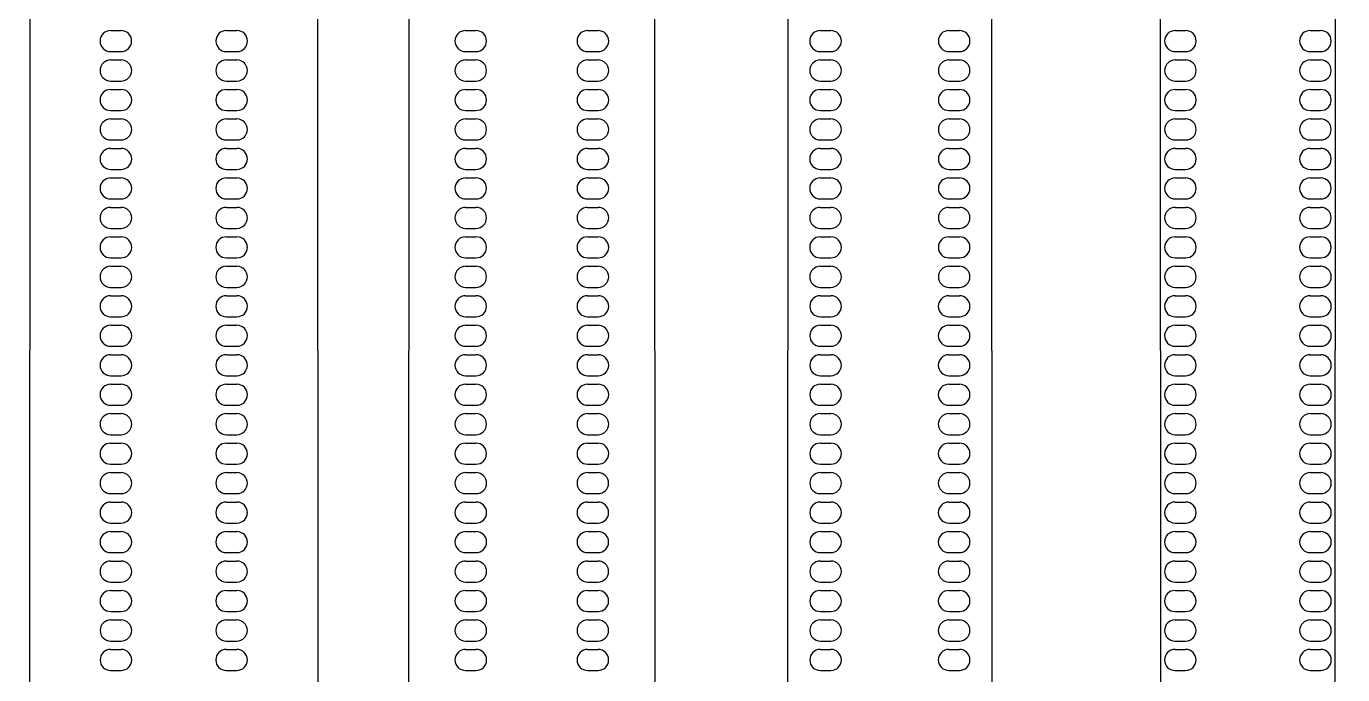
# Model space of a CAD drawing. Header units: millimetres. Extents: x -12.5 to 12.5, y -37.5 to 37.5.
# Drawn here: x -2.9 to 0.225, y -10.825 to -9.285 of the extents above; entities that cross this region are included whole.
import ezdxf

# ---------------------------------------------------------------- set-up
doc = ezdxf.new("R2010")
doc.units = ezdxf.units.MM

msp = doc.modelspace()

# ---------------------------------------------------------------- linework, layer by layer
at = {"color": 7, "linetype": 'Continuous'}
for p, q in [((-2.875, 24), (-2.9, -25)), ((-2.2, -25), (-2.225, 24)), ((-1.975, 24), (-2, -25)), ((-1.4, -25), (-1.425, 24)), ((-1.075, 24), (-1.1, -25)), ((-0.6, -25), (-0.625, 24)), ((-0.225, 24), (-0.2059, -13.45)), ((0.2059, -13.45), (0.225, 24)), ((-2.7, -9.295), (-2.675, -9.295)), ((-2.425, -9.295), (-2.4, -9.295)), ((-1.8575, -9.295), (-1.8325, -9.295)), ((-1.5675, -9.295), (-1.5425, -9.295)), ((-1.0151, -9.295), (-0.9901, -9.295)), ((-0.7099, -9.295), (-0.6849, -9.295)), ((-0.1727, -9.295), (-0.1477, -9.295)), ((0.1477, -9.295), (0.1727, -9.295)), ((-2.7, -9.345), (-2.675, -9.345)), ((-2.6999, -9.365), (-2.6749, -9.365)), ((-2.4251, -9.365), (-2.4001, -9.365)), ((-2.425, -9.345), (-2.4, -9.345)), ((-1.8575, -9.345), (-1.8325, -9.345)), ((-1.8575, -9.365), (-1.8325, -9.365)), ((-1.5675, -9.345), (-1.5425, -9.345)), ((-1.5675, -9.365), (-1.5425, -9.365)), ((-1.0151, -9.345), (-0.9901, -9.345)), ((-1.0151, -9.365), (-0.9901, -9.365)), ((-0.7099, -9.345), (-0.6849, -9.345)), ((-0.7099, -9.365), (-0.6849, -9.365)), ((-0.1727, -9.345), (-0.1477, -9.345)), ((-0.1727, -9.365), (-0.1477, -9.365)), ((0.1477, -9.345), (0.1727, -9.345)), ((0.1477, -9.365), (0.1727, -9.365)), ((-2.6999, -9.415), (-2.6749, -9.415)), ((-2.6999, -9.435), (-2.6749, -9.435)), ((-2.4251, -9.415), (-2.4001, -9.415)), ((-2.4251, -9.435), (-2.4001, -9.435)), ((-1.8575, -9.415), (-1.8325, -9.415)), ((-1.8575, -9.435), (-1.8325, -9.435)), ((-1.5675, -9.415), (-1.5425, -9.415)), ((-1.5675, -9.435), (-1.5425, -9.435)), ((-1.0151, -9.415), (-0.9901, -9.415)), ((-1.0151, -9.435), (-0.9901, -9.435)), ((-0.7099, -9.415), (-0.6849, -9.415)), ((-0.7099, -9.435), (-0.6849, -9.435)), ((-0.1727, -9.415), (-0.1477, -9.415)), ((-0.1727, -9.435), (-0.1477, -9.435)), ((0.1477, -9.415), (0.1727, -9.415)), ((0.1477, -9.435), (0.1727, -9.435)), ((-2.6999, -9.485), (-2.6749, -9.485)), ((-2.4251, -9.485), (-2.4001, -9.485)), ((-1.8575, -9.485), (-1.8325, -9.485)), ((-1.5675, -9.485), (-1.5425, -9.485)), ((-1.0151, -9.485), (-0.9901, -9.485)), ((-0.7099, -9.485), (-0.6849, -9.485)), ((-0.1727, -9.485), (-0.1477, -9.485)), ((0.1477, -9.485), (0.1727, -9.485)), ((-2.6999, -9.505), (-2.6749, -9.505)), ((-2.4251, -9.505), (-2.4001, -9.505)), ((-1.8575, -9.505), (-1.8325, -9.505)), ((-1.5675, -9.505), (-1.5425, -9.505)), ((-1.0151, -9.505), (-0.9901, -9.505)), ((-0.7099, -9.505), (-0.6849, -9.505)), ((-0.1727, -9.505), (-0.1477, -9.505)), ((0.1477, -9.505), (0.1727, -9.505)), ((-2.6999, -9.555), (-2.6749, -9.555)), ((-2.4251, -9.555), (-2.4001, -9.555)), ((-1.8575, -9.555), (-1.8325, -9.555)), ((-1.5675, -9.555), (-1.5425, -9.555)), ((-1.0151, -9.555), (-0.9901, -9.555)), ((-0.7099, -9.555), (-0.6849, -9.555)), ((-0.1727, -9.555), (-0.1477, -9.555)), ((0.1477, -9.555), (0.1727, -9.555)), ((-2.6999, -9.575), (-2.6749, -9.575)), ((-2.4251, -9.575), (-2.4001, -9.575)), ((-1.8575, -9.575), (-1.8325, -9.575)), ((-1.5675, -9.575), (-1.5425, -9.575)), ((-1.0151, -9.575), (-0.9901, -9.575)), ((-0.7099, -9.575), (-0.6849, -9.575)), ((-0.1727, -9.575), (-0.1477, -9.575)), ((0.1477, -9.575), (0.1727, -9.575)), ((-2.6999, -9.625), (-2.6749, -9.625)), ((-2.6999, -9.645), (-2.6749, -9.645)), ((-2.4251, -9.625), (-2.4001, -9.625)), ((-2.4251, -9.645), (-2.4001, -9.645)), ((-1.8575, -9.625), (-1.8325, -9.625)), ((-1.8575, -9.645), (-1.8325, -9.645)), ((-1.5675, -9.625), (-1.5425, -9.625)), ((-1.5675, -9.645), (-1.5425, -9.645)), ((-1.0151, -9.625), (-0.9901, -9.625)), ((-1.0151, -9.645), (-0.9901, -9.645)), ((-0.7099, -9.625), (-0.6849, -9.625)), ((-0.7099, -9.645), (-0.6849, -9.645)), ((-0.1727, -9.625), (-0.1477, -9.625)), ((-0.1727, -9.645), (-0.1477, -9.645)), ((0.1477, -9.625), (0.1727, -9.625)), ((0.1477, -9.645), (0.1727, -9.645)), ((-2.6999, -9.695), (-2.6749, -9.695)), ((-2.6999, -9.715), (-2.6749, -9.715)), ((-2.4251, -9.695), (-2.4001, -9.695)), ((-2.4251, -9.715), (-2.4001, -9.715)), ((-1.8575, -9.695), (-1.8325, -9.695)), ((-1.8575, -9.715), (-1.8325, -9.715)), ((-1.5675, -9.695), (-1.5425, -9.695)), ((-1.5675, -9.715), (-1.5425, -9.715)), ((-1.0151, -9.695), (-0.9901, -9.695)), ((-1.0151, -9.715), (-0.9901, -9.715)), ((-0.7099, -9.695), (-0.6849, -9.695)), ((-0.7099, -9.715), (-0.6849, -9.715)), ((-0.1727, -9.695), (-0.1477, -9.695)), ((-0.1727, -9.715), (-0.1477, -9.715)), ((0.1477, -9.695), (0.1727, -9.695)), ((0.1477, -9.715), (0.1727, -9.715)), ((-2.6999, -9.765), (-2.6749, -9.765)), ((-2.4251, -9.765), (-2.4001, -9.765)), ((-1.8575, -9.765), (-1.8325, -9.765)), ((-1.5675, -9.765), (-1.5425, -9.765)), ((-1.0151, -9.765), (-0.9901, -9.765)), ((-0.7099, -9.765), (-0.6849, -9.765)), ((-0.1727, -9.765), (-0.1477, -9.765)), ((0.1477, -9.765), (0.1727, -9.765)), ((-2.6999, -9.785), (-2.6749, -9.785)), ((-2.4251, -9.785), (-2.4001, -9.785)), ((-1.8575, -9.785), (-1.8325, -9.785)), ((-1.5675, -9.785), (-1.5425, -9.785)), ((-1.0151, -9.785), (-0.9901, -9.785)), ((-0.7099, -9.785), (-0.6849, -9.785)), ((-0.1727, -9.785), (-0.1477, -9.785)), ((0.1477, -9.785), (0.1727, -9.785)), ((-2.6999, -9.835), (-2.6749, -9.835)), ((-2.4251, -9.835), (-2.4001, -9.835)), ((-1.8575, -9.835), (-1.8325, -9.835)), ((-1.5675, -9.835), (-1.5425, -9.835)), ((-1.0151, -9.835), (-0.9901, -9.835)), ((-0.7099, -9.835), (-0.6849, -9.835)), ((-0.1727, -9.835), (-0.1477, -9.835)), ((0.1477, -9.835), (0.1727, -9.835)), ((-2.6999, -9.855), (-2.6749, -9.855)), ((-2.4251, -9.855), (-2.4001, -9.855)), ((-1.8575, -9.855), (-1.8325, -9.855)), ((-1.5675, -9.855), (-1.5425, -9.855)), ((-1.0151, -9.855), (-0.9901, -9.855)), ((-0.7099, -9.855), (-0.6849, -9.855)), ((-0.1728, -9.855), (-0.1478, -9.855)), ((0.1478, -9.855), (0.1728, -9.855)), ((-2.6999, -9.905), (-2.6749, -9.905)), ((-2.4251, -9.905), (-2.4001, -9.905)), ((-1.8575, -9.905), (-1.8325, -9.905)), ((-1.5675, -9.905), (-1.5425, -9.905)), ((-1.0151, -9.905), (-0.9901, -9.905)), ((-0.7099, -9.905), (-0.6849, -9.905)), ((-0.1728, -9.905), (-0.1478, -9.905)), ((0.1478, -9.905), (0.1728, -9.905)), ((-2.6999, -9.925), (-2.6749, -9.925)), ((-2.4251, -9.925), (-2.4001, -9.925)), ((-1.8575, -9.925), (-1.8325, -9.925)), ((-1.5675, -9.925), (-1.5425, -9.925)), ((-1.015, -9.925), (-0.99, -9.925)), ((-0.71, -9.925), (-0.685, -9.925)), ((-0.1728, -9.925), (-0.1478, -9.925)), ((0.1478, -9.925), (0.1728, -9.925)), ((-2.6999, -9.975), (-2.6749, -9.975)), ((-2.6999, -9.995), (-2.6749, -9.995)), ((-2.4251, -9.975), (-2.4001, -9.975)), ((-2.4251, -9.995), (-2.4001, -9.995)), ((-1.8575, -9.975), (-1.8325, -9.975)), ((-1.8575, -9.995), (-1.8325, -9.995)), ((-1.5675, -9.975), (-1.5425, -9.975)), ((-1.5675, -9.995), (-1.5425, -9.995)), ((-1.015, -9.975), (-0.99, -9.975)), ((-1.015, -9.995), (-0.99, -9.995)), ((-0.71, -9.975), (-0.685, -9.975)), ((-0.71, -9.995), (-0.685, -9.995)), ((-0.1728, -9.975), (-0.1478, -9.975)), ((-0.1728, -9.995), (-0.1478, -9.995)), ((0.1478, -9.975), (0.1728, -9.975)), ((0.1478, -9.995), (0.1728, -9.995)), ((-2.6999, -10.045), (-2.6749, -10.045)), ((-2.4251, -10.045), (-2.4001, -10.045)), ((-1.8575, -10.045), (-1.8325, -10.045)), ((-1.5675, -10.045), (-1.5425, -10.045)), ((-1.015, -10.045), (-0.99, -10.045)), ((-0.71, -10.045), (-0.685, -10.045)), ((-0.1728, -10.045), (-0.1478, -10.045)), ((0.1478, -10.045), (0.1728, -10.045)), ((-2.6999, -10.065), (-2.6749, -10.065)), ((-2.4251, -10.065), (-2.4001, -10.065)), ((-1.8575, -10.065), (-1.8325, -10.065)), ((-1.5675, -10.065), (-1.5425, -10.065)), ((-1.015, -10.065), (-0.99, -10.065)), ((-0.71, -10.065), (-0.685, -10.065)), ((-0.1728, -10.065), (-0.1478, -10.065)), ((0.1478, -10.065), (0.1728, -10.065)), ((-2.6999, -10.115), (-2.6749, -10.115)), ((-2.4251, -10.115), (-2.4001, -10.115)), ((-1.8575, -10.115), (-1.8325, -10.115)), ((-1.5675, -10.115), (-1.5425, -10.115)), ((-1.015, -10.115), (-0.99, -10.115)), ((-0.71, -10.115), (-0.685, -10.115)), ((-0.1728, -10.115), (-0.1478, -10.115)), ((0.1478, -10.115), (0.1728, -10.115)), ((-2.6999, -10.135), (-2.6749, -10.135)), ((-2.4251, -10.135), (-2.4001, -10.135)), ((-1.8575, -10.135), (-1.8325, -10.135)), ((-1.5675, -10.135), (-1.5425, -10.135)), ((-1.015, -10.135), (-0.99, -10.135)), ((-0.71, -10.135), (-0.685, -10.135)), ((-0.1728, -10.135), (-0.1478, -10.135)), ((0.1478, -10.135), (0.1728, -10.135)), ((-2.6999, -10.185), (-2.6749, -10.185)), ((-2.4251, -10.185), (-2.4001, -10.185)), ((-1.8575, -10.185), (-1.8325, -10.185)), ((-1.5675, -10.185), (-1.5425, -10.185)), ((-1.015, -10.185), (-0.99, -10.185)), ((-0.71, -10.185), (-0.685, -10.185)), ((-0.1728, -10.185), (-0.1478, -10.185)), ((0.1478, -10.185), (0.1728, -10.185)), ((-2.6999, -10.205), (-2.6749, -10.205)), ((-2.4251, -10.205), (-2.4001, -10.205)), ((-1.8575, -10.205), (-1.8325, -10.205)), ((-1.5675, -10.205), (-1.5425, -10.205)), ((-1.015, -10.205), (-0.99, -10.205)), ((-0.71, -10.205), (-0.685, -10.205)), ((-0.1728, -10.205), (-0.1478, -10.205)), ((0.1478, -10.205), (0.1728, -10.205)), ((-2.6999, -10.255), (-2.6749, -10.255)), ((-2.6999, -10.275), (-2.6749, -10.275)), ((-2.4251, -10.255), (-2.4001, -10.255)), ((-2.4251, -10.275), (-2.4001, -10.275)), ((-1.8575, -10.255), (-1.8325, -10.255)), ((-1.8575, -10.275), (-1.8325, -10.275)), ((-1.5675, -10.255), (-1.5425, -10.255)), ((-1.5675, -10.275), (-1.5425, -10.275)), ((-1.015, -10.255), (-0.99, -10.255)), ((-1.015, -10.275), (-0.99, -10.275)), ((-0.71, -10.255), (-0.685, -10.255)), ((-0.71, -10.275), (-0.685, -10.275)), ((-0.1728, -10.255), (-0.1478, -10.255)), ((-0.1728, -10.275), (-0.1478, -10.275)), ((0.1478, -10.255), (0.1728, -10.255)), ((0.1478, -10.275), (0.1728, -10.275)), ((-2.6999, -10.325), (-2.6749, -10.325)), ((-2.4251, -10.325), (-2.4001, -10.325)), ((-1.8575, -10.325), (-1.8325, -10.325)), ((-1.5675, -10.325), (-1.5425, -10.325)), ((-1.015, -10.325), (-0.99, -10.325)), ((-0.71, -10.325), (-0.685, -10.325)), ((-0.1728, -10.325), (-0.1478, -10.325)), ((0.1478, -10.325), (0.1728, -10.325)), ((-2.6999, -10.345), (-2.6749, -10.345)), ((-2.4251, -10.345), (-2.4001, -10.345)), ((-1.8574, -10.345), (-1.8324, -10.345)), ((-1.5676, -10.345), (-1.5426, -10.345)), ((-1.015, -10.345), (-0.99, -10.345)), ((-0.71, -10.345), (-0.685, -10.345)), ((-0.1728, -10.345), (-0.1478, -10.345)), ((0.1478, -10.345), (0.1728, -10.345)), ((-2.6999, -10.395), (-2.6749, -10.395)), ((-2.4251, -10.395), (-2.4001, -10.395)), ((-1.8574, -10.395), (-1.8324, -10.395)), ((-1.5676, -10.395), (-1.5426, -10.395)), ((-1.015, -10.395), (-0.99, -10.395)), ((-0.71, -10.395), (-0.685, -10.395)), ((-0.1728, -10.395), (-0.1478, -10.395)), ((0.1478, -10.395), (0.1728, -10.395)), ((-2.6999, -10.415), (-2.6749, -10.415)), ((-2.4251, -10.415), (-2.4001, -10.415)), ((-1.8574, -10.415), (-1.8324, -10.415)), ((-1.5676, -10.415), (-1.5426, -10.415)), ((-1.015, -10.415), (-0.99, -10.415)), ((-0.71, -10.415), (-0.685, -10.415)), ((-0.1728, -10.415), (-0.1478, -10.415)), ((0.1478, -10.415), (0.1728, -10.415)), ((-2.6999, -10.465), (-2.6749, -10.465)), ((-2.4251, -10.465), (-2.4001, -10.465)), ((-1.8574, -10.465), (-1.8324, -10.465)), ((-1.5676, -10.465), (-1.5426, -10.465)), ((-1.015, -10.465), (-0.99, -10.465)), ((-0.71, -10.465), (-0.685, -10.465)), ((-0.1728, -10.465), (-0.1478, -10.465)), ((0.1478, -10.465), (0.1728, -10.465)), ((-2.6999, -10.485), (-2.6749, -10.485)), ((-2.4251, -10.485), (-2.4001, -10.485)), ((-1.8574, -10.485), (-1.8324, -10.485)), ((-1.5676, -10.485), (-1.5426, -10.485)), ((-1.015, -10.485), (-0.99, -10.485)), ((-0.71, -10.485), (-0.685, -10.485)), ((-0.1729, -10.485), (-0.1479, -10.485)), ((0.1479, -10.485), (0.1729, -10.485)), ((-2.6999, -10.535), (-2.6749, -10.535)), ((-2.6999, -10.555), (-2.6749, -10.555)), ((-2.4251, -10.535), (-2.4001, -10.535)), ((-2.4251, -10.555), (-2.4001, -10.555)), ((-1.8574, -10.535), (-1.8324, -10.535)), ((-1.8574, -10.555), (-1.8324, -10.555)), ((-1.5676, -10.535), (-1.5426, -10.535)), ((-1.5676, -10.555), (-1.5426, -10.555)), ((-1.015, -10.535), (-0.99, -10.535)), ((-1.015, -10.555), (-0.99, -10.555)), ((-0.71, -10.535), (-0.685, -10.535)), ((-0.71, -10.555), (-0.685, -10.555)), ((-0.1729, -10.535), (-0.1479, -10.535)), ((-0.1729, -10.555), (-0.1479, -10.555)), ((0.1479, -10.535), (0.1729, -10.535)), ((0.1479, -10.555), (0.1729, -10.555)), ((-2.6999, -10.605), (-2.6749, -10.605)), ((-2.4251, -10.605), (-2.4001, -10.605)), ((-1.8574, -10.605), (-1.8324, -10.605)), ((-1.5676, -10.605), (-1.5426, -10.605)), ((-1.015, -10.605), (-0.99, -10.605)), ((-0.71, -10.605), (-0.685, -10.605)), ((-0.1729, -10.605), (-0.1479, -10.605)), ((0.1479, -10.605), (0.1729, -10.605)), ((-2.6999, -10.625), (-2.6749, -10.625)), ((-2.4251, -10.625), (-2.4001, -10.625)), ((-1.8574, -10.625), (-1.8324, -10.625)), ((-1.5676, -10.625), (-1.5426, -10.625)), ((-1.015, -10.625), (-0.99, -10.625)), ((-0.71, -10.625), (-0.685, -10.625)), ((-0.1729, -10.625), (-0.1479, -10.625)), ((0.1479, -10.625), (0.1729, -10.625)), ((-2.6999, -10.675), (-2.6749, -10.675)), ((-2.4251, -10.675), (-2.4001, -10.675)), ((-1.8574, -10.675), (-1.8324, -10.675)), ((-1.5676, -10.675), (-1.5426, -10.675)), ((-1.015, -10.675), (-0.99, -10.675)), ((-0.71, -10.675), (-0.685, -10.675)), ((-0.1729, -10.675), (-0.1479, -10.675)), ((0.1479, -10.675), (0.1729, -10.675)), ((-2.6998, -10.695), (-2.6748, -10.695)), ((-2.4252, -10.695), (-2.4002, -10.695)), ((-1.8574, -10.695), (-1.8324, -10.695)), ((-1.5676, -10.695), (-1.5426, -10.695)), ((-1.015, -10.695), (-0.99, -10.695)), ((-0.71, -10.695), (-0.685, -10.695)), ((-0.1729, -10.695), (-0.1479, -10.695)), ((0.1479, -10.695), (0.1729, -10.695)), ((-2.6998, -10.745), (-2.6748, -10.745)), ((-2.4252, -10.745), (-2.4002, -10.745)), ((-1.8574, -10.745), (-1.8324, -10.745)), ((-1.5676, -10.745), (-1.5426, -10.745)), ((-1.015, -10.745), (-0.99, -10.745)), ((-0.71, -10.745), (-0.685, -10.745)), ((-0.1729, -10.745), (-0.1479, -10.745)), ((0.1479, -10.745), (0.1729, -10.745)), ((-2.6998, -10.765), (-2.6748, -10.765)), ((-2.4252, -10.765), (-2.4002, -10.765)), ((-1.8574, -10.765), (-1.8324, -10.765)), ((-1.5676, -10.765), (-1.5426, -10.765)), ((-1.015, -10.765), (-0.99, -10.765)), ((-0.71, -10.765), (-0.685, -10.765)), ((-0.1729, -10.765), (-0.1479, -10.765)), ((0.1479, -10.765), (0.1729, -10.765)), ((-2.6998, -10.815), (-2.6748, -10.815)), ((-2.4252, -10.815), (-2.4002, -10.815)), ((-1.8574, -10.815), (-1.8324, -10.815)), ((-1.5676, -10.815), (-1.5426, -10.815)), ((-1.015, -10.815), (-0.99, -10.815)), ((-0.71, -10.815), (-0.685, -10.815)), ((-0.1729, -10.815), (-0.1479, -10.815)), ((0.1479, -10.815), (0.1729, -10.815))]:
    msp.add_line(p, q, dxfattribs=at)
for centre, start, end in [((-2.7, -9.32), 90, 270), ((-2.675, -9.32), 270, 90), ((-2.425, -9.32), 90, 270), ((-2.4, -9.32), 270, 90), ((-1.8575, -9.32), 90, 270), ((-1.8325, -9.32), 270, 90), ((-1.5675, -9.32), 90, 270), ((-1.5425, -9.32), 270, 90), ((-1.0151, -9.32), 90, 270), ((-0.9901, -9.32), 270, 90), ((-0.7099, -9.32), 90, 270), ((-0.6849, -9.32), 270, 90), ((-0.1727, -9.32), 90, 270), ((-0.1477, -9.32), 270, 90), ((0.1477, -9.32), 90, 270), ((0.1727, -9.32), 270, 90), ((-2.6999, -9.39), 90, 270), ((-2.6749, -9.39), 270, 90), ((-2.4251, -9.39), 90, 270), ((-2.4001, -9.39), 270, 90), ((-1.8575, -9.39), 90, 270), ((-1.8325, -9.39), 270, 90), ((-1.5675, -9.39), 90, 270), ((-1.5425, -9.39), 270, 90), ((-1.0151, -9.39), 90, 270), ((-0.9901, -9.39), 270, 90), ((-0.7099, -9.39), 90, 270), ((-0.6849, -9.39), 270, 90), ((-0.1727, -9.39), 90, 270), ((-0.1477, -9.39), 270, 90), ((0.1477, -9.39), 90, 270), ((0.1727, -9.39), 270, 90), ((-2.6999, -9.46), 90, 270), ((-2.6749, -9.46), 270, 90), ((-2.4251, -9.46), 90, 270), ((-2.4001, -9.46), 270, 90), ((-1.8575, -9.46), 90, 270), ((-1.8325, -9.46), 270, 90), ((-1.5675, -9.46), 90, 270), ((-1.5425, -9.46), 270, 90), ((-1.0151, -9.46), 90, 270), ((-0.9901, -9.46), 270, 90), ((-0.7099, -9.46), 90, 270), ((-0.6849, -9.46), 270, 90), ((-0.1727, -9.46), 90, 270), ((-0.1477, -9.46), 270, 90), ((0.1477, -9.46), 90, 270), ((0.1727, -9.46), 270, 90), ((-2.6999, -9.53), 90, 270), ((-2.6749, -9.53), 270, 90), ((-2.4251, -9.53), 90, 270), ((-2.4001, -9.53), 270, 90), ((-1.8575, -9.53), 90, 270), ((-1.8325, -9.53), 270, 90), ((-1.5675, -9.53), 90, 270), ((-1.5425, -9.53), 270, 90), ((-1.0151, -9.53), 90, 270), ((-0.9901, -9.53), 270, 90), ((-0.7099, -9.53), 90, 270), ((-0.6849, -9.53), 270, 90), ((-0.1727, -9.53), 90, 270), ((-0.1477, -9.53), 270, 90), ((0.1477, -9.53), 90, 270), ((0.1727, -9.53), 270, 90), ((-2.6999, -9.6), 90, 270), ((-2.6749, -9.6), 270, 90), ((-2.4251, -9.6), 90, 270), ((-2.4001, -9.6), 270, 90), ((-1.8575, -9.6), 90, 270), ((-1.8325, -9.6), 270, 90), ((-1.5675, -9.6), 90, 270), ((-1.5425, -9.6), 270, 90), ((-1.0151, -9.6), 90, 270), ((-0.9901, -9.6), 270, 90), ((-0.7099, -9.6), 90, 270), ((-0.6849, -9.6), 270, 90), ((-0.1727, -9.6), 90, 270), ((-0.1477, -9.6), 270, 90), ((0.1477, -9.6), 90, 270), ((0.1727, -9.6), 270, 90), ((-2.6999, -9.67), 90, 270), ((-2.6749, -9.67), 270, 90), ((-2.4251, -9.67), 90, 270), ((-2.4001, -9.67), 270, 90), ((-1.8575, -9.67), 90, 270), ((-1.8325, -9.67), 270, 90), ((-1.5675, -9.67), 90, 270), ((-1.5425, -9.67), 270, 90), ((-1.0151, -9.67), 90, 270), ((-0.9901, -9.67), 270, 90), ((-0.7099, -9.67), 90, 270), ((-0.6849, -9.67), 270, 90), ((-0.1727, -9.67), 90, 270), ((-0.1477, -9.67), 270, 90), ((0.1477, -9.67), 90, 270), ((0.1727, -9.67), 270, 90), ((-2.6999, -9.74), 90, 270), ((-2.6749, -9.74), 270, 90), ((-2.4251, -9.74), 90, 270), ((-2.4001, -9.74), 270, 90), ((-1.8575, -9.74), 90, 270), ((-1.8325, -9.74), 270, 90), ((-1.5675, -9.74), 90, 270), ((-1.5425, -9.74), 270, 90), ((-1.0151, -9.74), 90, 270), ((-0.9901, -9.74), 270, 90), ((-0.7099, -9.74), 90, 270), ((-0.6849, -9.74), 270, 90), ((-0.1727, -9.74), 90, 270), ((-0.1477, -9.74), 270, 90), ((0.1477, -9.74), 90, 270), ((0.1727, -9.74), 270, 90), ((-2.6999, -9.81), 90, 270), ((-2.6749, -9.81), 270, 90), ((-2.4251, -9.81), 90, 270), ((-2.4001, -9.81), 270, 90), ((-1.8575, -9.81), 90, 270), ((-1.8325, -9.81), 270, 90), ((-1.5675, -9.81), 90, 270), ((-1.5425, -9.81), 270, 90), ((-1.0151, -9.81), 90, 270), ((-0.9901, -9.81), 270, 90), ((-0.7099, -9.81), 90, 270), ((-0.6849, -9.81), 270, 90), ((-0.1727, -9.81), 90, 270), ((-0.1477, -9.81), 270, 90), ((0.1477, -9.81), 90, 270), ((0.1727, -9.81), 270, 90), ((-2.6999, -9.88), 90, 270), ((-2.6749, -9.88), 270, 90), ((-2.4251, -9.88), 90, 270), ((-2.4001, -9.88), 270, 90), ((-1.8575, -9.88), 90, 270), ((-1.8325, -9.88), 270, 90), ((-1.5675, -9.88), 90, 270), ((-1.5425, -9.88), 270, 90), ((-1.0151, -9.88), 90, 270), ((-0.9901, -9.88), 270, 90), ((-0.7099, -9.88), 90, 270), ((-0.6849, -9.88), 270, 90), ((-0.1728, -9.88), 90, 270), ((-0.1478, -9.88), 270, 90), ((0.1478, -9.88), 90, 270), ((0.1728, -9.88), 270, 90), ((-2.6999, -9.95), 90, 270), ((-2.6749, -9.95), 270, 90), ((-2.4251, -9.95), 90, 270), ((-2.4001, -9.95), 270, 90), ((-1.8575, -9.95), 90, 270), ((-1.8325, -9.95), 270, 90), ((-1.5675, -9.95), 90, 270), ((-1.5425, -9.95), 270, 90), ((-1.015, -9.95), 90, 270), ((-0.99, -9.95), 270, 90), ((-0.71, -9.95), 90, 270), ((-0.685, -9.95), 270, 90), ((-0.1728, -9.95), 90, 270), ((-0.1478, -9.95), 270, 90), ((0.1478, -9.95), 90, 270), ((0.1728, -9.95), 270, 90), ((-2.6999, -10.02), 90, 270), ((-2.6749, -10.02), 270, 90), ((-2.4251, -10.02), 90, 270), ((-2.4001, -10.02), 270, 90), ((-1.8575, -10.02), 90, 270), ((-1.8325, -10.02), 270, 90), ((-1.5675, -10.02), 90, 270), ((-1.5425, -10.02), 270, 90), ((-1.015, -10.02), 90, 270), ((-0.99, -10.02), 270, 90), ((-0.71, -10.02), 90, 270), ((-0.685, -10.02), 270, 90), ((-0.1728, -10.02), 90, 270), ((-0.1478, -10.02), 270, 90), ((0.1478, -10.02), 90, 270), ((0.1728, -10.02), 270, 90), ((-2.6999, -10.09), 90, 270), ((-2.6749, -10.09), 270, 90), ((-2.4251, -10.09), 90, 270), ((-2.4001, -10.09), 270, 90), ((-1.8575, -10.09), 90, 270), ((-1.8325, -10.09), 270, 90), ((-1.5675, -10.09), 90, 270), ((-1.5425, -10.09), 270, 90), ((-1.015, -10.09), 90, 270), ((-0.99, -10.09), 270, 90), ((-0.71, -10.09), 90, 270), ((-0.685, -10.09), 270, 90), ((-0.1728, -10.09), 90, 270), ((-0.1478, -10.09), 270, 90), ((0.1478, -10.09), 90, 270), ((0.1728, -10.09), 270, 90), ((-2.6999, -10.16), 90, 270), ((-2.6749, -10.16), 270, 90), ((-2.4251, -10.16), 90, 270), ((-2.4001, -10.16), 270, 90), ((-1.8575, -10.16), 90, 270), ((-1.8325, -10.16), 270, 90), ((-1.5675, -10.16), 90, 270), ((-1.5425, -10.16), 270, 90), ((-1.015, -10.16), 90, 270), ((-0.99, -10.16), 270, 90), ((-0.71, -10.16), 90, 270), ((-0.685, -10.16), 270, 90), ((-0.1728, -10.16), 90, 270), ((-0.1478, -10.16), 270, 90), ((0.1478, -10.16), 90, 270), ((0.1728, -10.16), 270, 90), ((-2.6999, -10.23), 90, 270), ((-2.6749, -10.23), 270, 90), ((-2.4251, -10.23), 90, 270), ((-2.4001, -10.23), 270, 90), ((-1.8575, -10.23), 90, 270), ((-1.8325, -10.23), 270, 90), ((-1.5675, -10.23), 90, 270), ((-1.5425, -10.23), 270, 90), ((-1.015, -10.23), 90, 270), ((-0.99, -10.23), 270, 90), ((-0.71, -10.23), 90, 270), ((-0.685, -10.23), 270, 90), ((-0.1728, -10.23), 90, 270), ((-0.1478, -10.23), 270, 90), ((0.1478, -10.23), 90, 270), ((0.1728, -10.23), 270, 90), ((-2.6999, -10.3), 90, 270), ((-2.6749, -10.3), 270, 90), ((-2.4251, -10.3), 90, 270), ((-2.4001, -10.3), 270, 90), ((-1.8575, -10.3), 90, 270), ((-1.8325, -10.3), 270, 90), ((-1.5675, -10.3), 90, 270), ((-1.5425, -10.3), 270, 90), ((-1.015, -10.3), 90, 270), ((-0.99, -10.3), 270, 90), ((-0.71, -10.3), 90, 270), ((-0.685, -10.3), 270, 90), ((-0.1728, -10.3), 90, 270), ((-0.1478, -10.3), 270, 90), ((0.1478, -10.3), 90, 270), ((0.1728, -10.3), 270, 90), ((-2.6999, -10.37), 90, 270), ((-2.6749, -10.37), 270, 90), ((-2.4251, -10.37), 90, 270), ((-2.4001, -10.37), 270, 90), ((-1.8574, -10.37), 90, 270), ((-1.8324, -10.37), 270, 90), ((-1.5676, -10.37), 90, 270), ((-1.5426, -10.37), 270, 90), ((-1.015, -10.37), 90, 270), ((-0.99, -10.37), 270, 90), ((-0.71, -10.37), 90, 270), ((-0.685, -10.37), 270, 90), ((-0.1728, -10.37), 90, 270), ((-0.1478, -10.37), 270, 90), ((0.1478, -10.37), 90, 270), ((0.1728, -10.37), 270, 90), ((-2.6999, -10.44), 90, 270), ((-2.6749, -10.44), 270, 90), ((-2.4251, -10.44), 90, 270), ((-2.4001, -10.44), 270, 90), ((-1.8574, -10.44), 90, 270), ((-1.8324, -10.44), 270, 90), ((-1.5676, -10.44), 90, 270), ((-1.5426, -10.44), 270, 90), ((-1.015, -10.44), 90, 270), ((-0.99, -10.44), 270, 90), ((-0.71, -10.44), 90, 270), ((-0.685, -10.44), 270, 90), ((-0.1728, -10.44), 90, 270), ((-0.1478, -10.44), 270, 90), ((0.1478, -10.44), 90, 270), ((0.1728, -10.44), 270, 90), ((-2.6999, -10.51), 90, 270), ((-2.6749, -10.51), 270, 90), ((-2.4251, -10.51), 90, 270), ((-2.4001, -10.51), 270, 90), ((-1.8574, -10.51), 90, 270), ((-1.8324, -10.51), 270, 90), ((-1.5676, -10.51), 90, 270), ((-1.5426, -10.51), 270, 90), ((-1.015, -10.51), 90, 270), ((-0.99, -10.51), 270, 90), ((-0.71, -10.51), 90, 270), ((-0.685, -10.51), 270, 90), ((-0.1729, -10.51), 90, 270), ((-0.1479, -10.51), 270, 90), ((0.1479, -10.51), 90, 270), ((0.1729, -10.51), 270, 90), ((-2.6999, -10.58), 90, 270), ((-2.6749, -10.58), 270, 90), ((-2.4251, -10.58), 90, 270), ((-2.4001, -10.58), 270, 90), ((-1.8574, -10.58), 90, 270), ((-1.8324, -10.58), 270, 90), ((-1.5676, -10.58), 90, 270), ((-1.5426, -10.58), 270, 90), ((-1.015, -10.58), 90, 270), ((-0.99, -10.58), 270, 90), ((-0.71, -10.58), 90, 270), ((-0.685, -10.58), 270, 90), ((-0.1729, -10.58), 90, 270), ((-0.1479, -10.58), 270, 90), ((0.1479, -10.58), 90, 270), ((0.1729, -10.58), 270, 90), ((-2.6999, -10.65), 90, 270), ((-2.6749, -10.65), 270, 90), ((-2.4251, -10.65), 90, 270), ((-2.4001, -10.65), 270, 90), ((-1.8574, -10.65), 90, 270), ((-1.8324, -10.65), 270, 90), ((-1.5676, -10.65), 90, 270), ((-1.5426, -10.65), 270, 90), ((-1.015, -10.65), 90, 270), ((-0.99, -10.65), 270, 90), ((-0.71, -10.65), 90, 270), ((-0.685, -10.65), 270, 90), ((-0.1729, -10.65), 90, 270), ((-0.1479, -10.65), 270, 90), ((0.1479, -10.65), 90, 270), ((0.1729, -10.65), 270, 90), ((-2.6998, -10.72), 90, 270), ((-2.6748, -10.72), 270, 90), ((-2.4252, -10.72), 90, 270), ((-2.4002, -10.72), 270, 90), ((-1.8574, -10.72), 90, 270), ((-1.8324, -10.72), 270, 90), ((-1.5676, -10.72), 90, 270), ((-1.5426, -10.72), 270, 90), ((-1.015, -10.72), 90, 270), ((-0.99, -10.72), 270, 90), ((-0.71, -10.72), 90, 270), ((-0.685, -10.72), 270, 90), ((-0.1729, -10.72), 90, 270), ((-0.1479, -10.72), 270, 90), ((0.1479, -10.72), 90, 270), ((0.1729, -10.72), 270, 90), ((-2.6998, -10.79), 90, 270), ((-2.6748, -10.79), 270, 90), ((-2.4252, -10.79), 90, 270), ((-2.4002, -10.79), 270, 90), ((-1.8574, -10.79), 90, 270), ((-1.8324, -10.79), 270, 90), ((-1.5676, -10.79), 90, 270), ((-1.5426, -10.79), 270, 90), ((-1.015, -10.79), 90, 270), ((-0.99, -10.79), 270, 90), ((-0.71, -10.79), 90, 270), ((-0.685, -10.79), 270, 90), ((-0.1729, -10.79), 90, 270), ((-0.1479, -10.79), 270, 90), ((0.1479, -10.79), 90, 270), ((0.1729, -10.79), 270, 90)]:
    msp.add_arc(centre, 0.025, start, end, dxfattribs=at)

doc.saveas('drawing.dxf')
